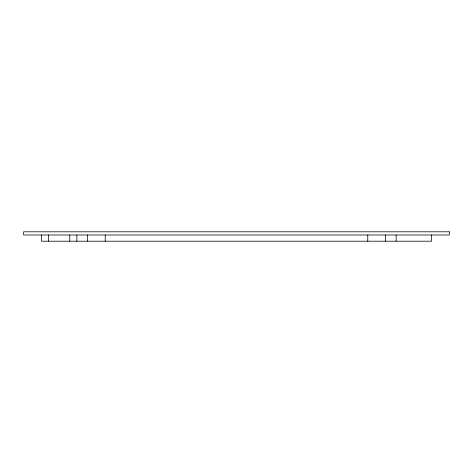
<?xml version="1.0" encoding="UTF-8"?>
<svg xmlns="http://www.w3.org/2000/svg" width="473" height="473" viewBox="0 0 473 473"><rect width="100%" height="100%" fill="white"/><g stroke="black" fill="none" stroke-linecap="round" stroke-linejoin="round"><path stroke-width="0.71" d="M431.613 234.992L431.613 241.2L41.388 241.2L41.388 234.992M396.138 234.992L396.138 241.2M385.495 234.992L385.495 241.2M367.758 234.992L367.758 241.2M105.243 234.992L105.243 241.2M87.505 234.992L87.505 241.2M76.863 234.992L76.863 241.2M69.768 234.992L69.768 241.2M48.483 234.992L48.483 241.2M449.35 231.8L23.65 231.8L23.65 234.992L449.35 234.992L449.35 231.8"/></g></svg>
